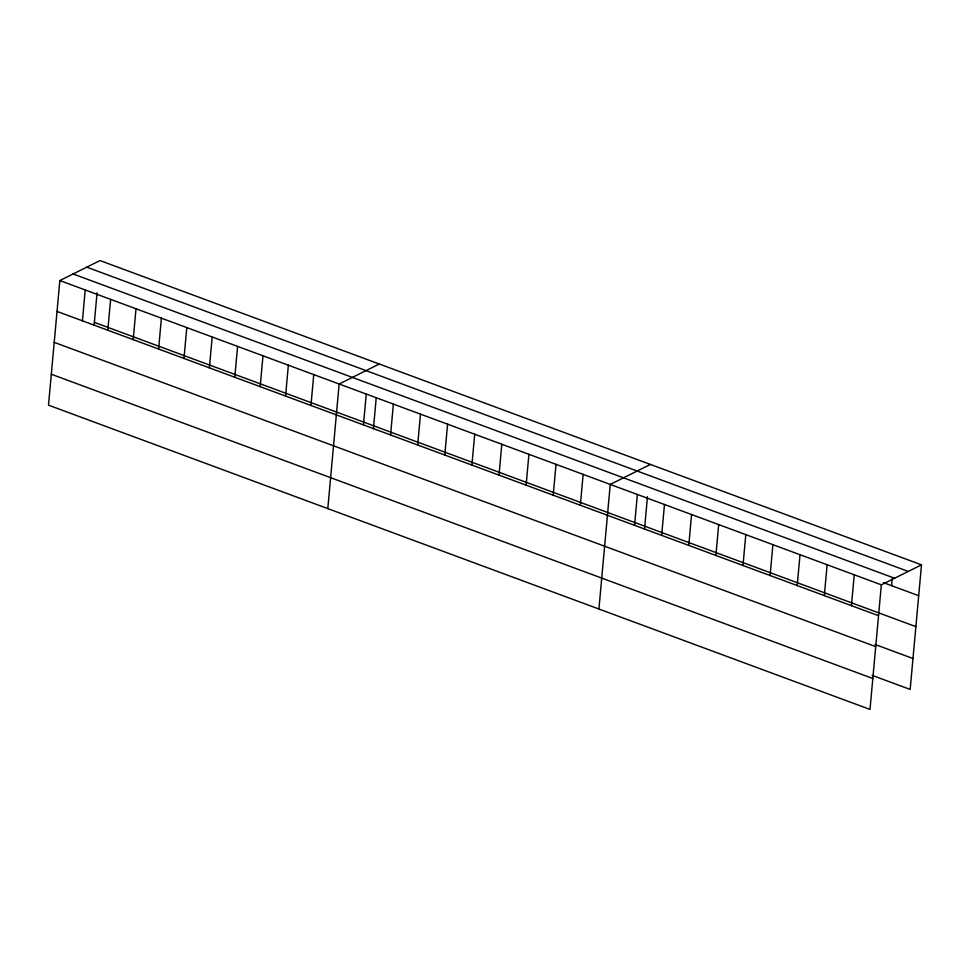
<?xml version="1.0" encoding="UTF-8"?>
<svg xmlns="http://www.w3.org/2000/svg" width="970" height="970" viewBox="0 0 970 970"><rect width="100%" height="100%" fill="white"/><g stroke="black" fill="none" stroke-linecap="round" stroke-linejoin="round"><path stroke-width="1.45" d="M921.5 564.843L99.995 260.566L59.837 280.56L48.5 405.157L870.005 709.434L881.342 584.837L921.5 564.843L910.163 689.44L872.212 675.387M82.426 320.827L85.227 289.969M94.102 325.265L97.061 292.831M107.816 330.236L110.628 299.366M133.205 339.633L136.018 308.775M158.595 349.042L161.408 318.184M183.985 358.451L186.798 327.581M209.387 367.848L212.187 336.99M234.776 377.257L237.589 346.399M260.166 386.666L262.979 355.796M285.556 396.063L288.369 365.205M310.946 405.472L313.759 374.614M327.811 508.607L339.148 384.011L379.306 364.017M363.447 424.921L366.26 394.05M373.414 428.716L376.239 397.7M390.558 434.96L393.371 404.102M417.67 445L420.483 414.141M444.781 455.039L447.594 424.181M471.893 465.079L474.706 434.22M499.004 475.118L501.805 444.26M526.116 485.17L528.917 454.299M553.215 495.209L556.028 464.339M580.327 505.249L583.14 474.378M598.914 609.027L610.251 484.43L650.397 464.436M634.55 525.328L637.363 494.47M644.516 529.123L647.463 496.701M661.661 535.367L664.474 504.509M688.773 545.407L691.574 514.549M715.884 555.446L718.685 524.588M742.984 565.498L745.797 534.628M770.095 575.537L772.908 544.667M797.207 585.577L800.02 554.719M824.318 595.616L827.131 564.758M851.43 605.656L854.243 574.798M891.576 585.662L892.254 578.314M86.742 267.162L908.247 571.439M73.09 273.964L894.595 578.241M883.452 582.655L918.687 595.701M59.837 280.56L881.342 584.837M94.369 322.367L915.874 626.632M57.036 311.418L878.541 615.695M875.025 644.444L912.976 658.509M54.211 342.361L875.728 646.626M51.313 374.226L872.818 678.503"/></g></svg>
